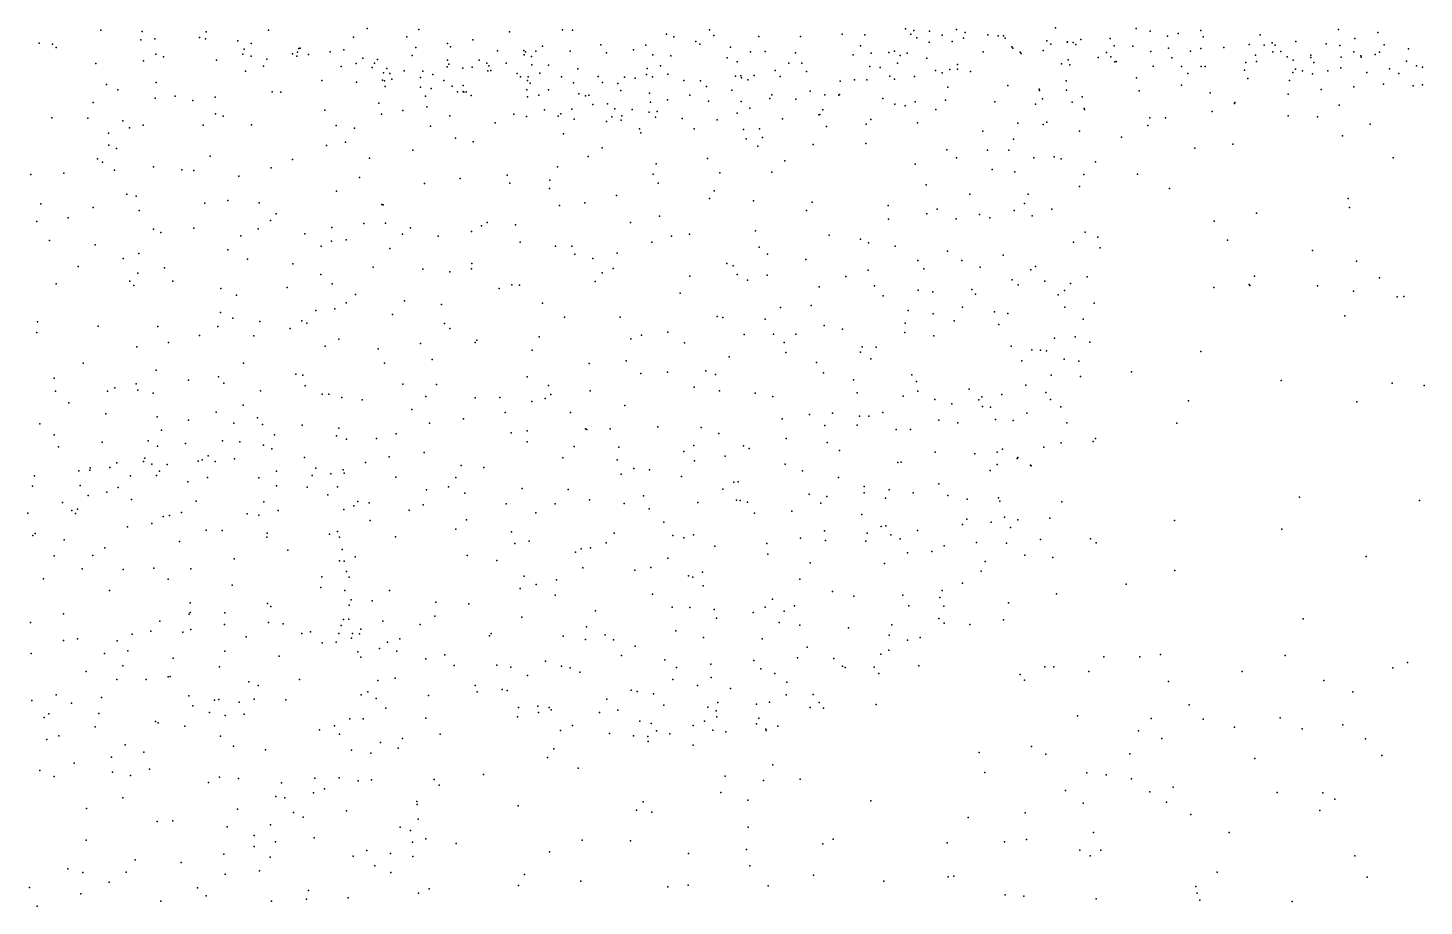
# Model space of a CAD drawing. Header units: metres. Extents: x -25 to 25, y -27.8 to 27.8.
# Drawn here: x 11.13 to 13.887, y -1.721 to 0.013 of the extents above; entities that cross this region are included whole.
import ezdxf

# ---------------------------------------------------------------- set-up
doc = ezdxf.new("R2010")
doc.units = ezdxf.units.M

msp = doc.modelspace()

# ---------------------------------------------------------------- linework, layer by layer
for p in [(11.2744, 0.0082, 6.1556), (11.3559, 0.0059, 7.8233), (11.4822, 0.0054, 7.637), (11.6053, 0.0085, 20.2251), (11.8003, 0.0116, 4.1122), (11.9022, 0.0096, 17.1418), (12.0811, 0.0049, 20.3173), (12.1859, 0.0088, 20.5569), (12.2058, 0.0084, 20.8436), (12.3913, 0.0003, 23.2691), (12.4765, 0.0089, 18.0823), (12.7382, 0.0003, -18.6584), (12.8634, 0.011, 21.2857), (12.8739, 0.0006, 6.6395), (12.8801, 0.0079, 4.1084), (12.9107, 0.0062, 9.1046), (12.9639, 0.0096, 22.475), (12.9814, 0.0041, 21.3949), (13.1593, 0.0129, 21.9711), (13.3189, 0.012, 17.3633), (13.3466, 0.0063, 14.8674), (13.4016, 0.0018, 11.5231), (13.4468, 0.0076, 5.4475), (13.7185, 0.0096, 9.5864), (13.7959, 0.0036, 9.7989), (11.1525, -0.017, 8.4464), (11.1786, -0.0194, 24.0671), (11.1861, -0.0257, 19.9917), (11.3533, -0.0105, 5.9939), (11.3809, -0.0084, 6.2827), (11.4693, -0.006, 20.1954), (11.4812, -0.0087, 6.4514), (11.5448, -0.0128, 8.4536), (11.5714, -0.018, 23.8086), (11.6678, -0.027, 7.5749), (11.7735, -0.0054, 20.2301), (11.8784, -0.0044, 16.9243), (11.8966, -0.026, 8.5156), (11.9589, -0.0181, -12.703), (11.965, -0.0244, -13.1461), (12.0089, -0.0104, 3.9664), (12.1465, -0.0232, 8.8563), (12.2614, -0.0204, 17.8548), (12.3507, -0.0214, 8.9966), (12.4056, -0.0047, 15.62), (12.4491, -0.0141, 21.0782), (12.4575, -0.0195, 23.1965), (12.4845, -0.0019, 6.3939), (12.5175, -0.0251, 3.9136), (12.5737, -0.0042, 6.642), (12.6559, -0.0039, 16.0404), (12.7743, -0.0227, 18.0622), (12.7833, -0.0009, 16.245), (12.8859, -0.0068, 5.4152), (12.9102, -0.015, 5.585), (12.9356, -0.0013, -0.9512), (12.9553, -0.0141, 4.2878), (12.9782, -0.0074, 4.7129), (13.0261, -0.001, 4.5135), (13.0461, -0.0027, 5.8275), (13.0567, -0.003, 16.9704), (13.0599, -0.0072, -17.7373), (13.0735, -0.0244, 11.8445), (13.0751, -0.0274, 22.2492), (13.1428, -0.0128, 17.1855), (13.1505, -0.0189, 21.6873), (13.1826, -0.0153, 8.6152), (13.1833, -0.0147, -1.9515), (13.1945, -0.016, 12.3849), (13.1998, -0.0198, 17.579), (13.2094, -0.0099, 11.6352), (13.2678, -0.008, 6.2376), (13.2753, -0.0222, 6.4513), (13.3124, -0.0232, 9.4159), (13.381, -0.0034, 10.4388), (13.3827, -0.0268, 6.0417), (13.4514, -0.0048, 2.2095), (13.4922, -0.0255, 10.2084), (13.5422, -0.0196, 5.8108), (13.5637, -0.001, 5.0915), (13.5714, -0.021, 5.2748), (13.5872, -0.0167, 2.3254), (13.5935, -0.0213, 5.5861), (13.6344, -0.014, 1.8817), (13.694, -0.0182, 14.7797), (13.7211, -0.0221, -9.4421), (13.7505, -0.0082, 11.275), (13.8089, -0.0202, 11.0322), (11.3582, -0.0522, 8.2365), (11.3826, -0.0388, 8.3922), (11.3977, -0.0439, -11.055), (11.5028, -0.0506, 20.262), (11.5545, -0.0392, 6.3171), (11.5572, -0.0288, 7.0168), (11.5714, -0.043, 5.873), (11.602, -0.0489, 8.2998), (11.6529, -0.038, 4.8466), (11.6613, -0.0431, 7.7678), (11.6627, -0.0352, 23.7508), (11.6649, -0.0279, 5.1974), (11.6841, -0.0397, 4.6421), (11.7271, -0.0342, -19.3252), (11.7542, -0.0304, 4.3899), (11.7914, -0.0468, 6.436), (11.8208, -0.0493, 7.603), (11.8889, -0.0418, 16.5933), (11.9588, -0.0509, 20.3666), (12.0217, -0.0507, 6.317), (12.0573, -0.0321, 20.4136), (12.1096, -0.0319, 20.564), (12.1103, -0.0403, 20.7476), (12.1132, -0.0342, -10.7084), (12.1244, -0.0437, 20.866), (12.1333, -0.0327, 17.6191), (12.2012, -0.0331, 6.4034), (12.2726, -0.0361, 3.9368), (12.3259, -0.0303, 15.7919), (12.3642, -0.0401, -10.8563), (12.4002, -0.0422, 6.6921), (12.5113, -0.0465, 23.136), (12.531, -0.0538, -2.0061), (12.5572, -0.0343, 6.2421), (12.5864, -0.0339, 8.992), (12.6464, -0.0364, 4.0046), (12.7601, -0.0403, 4.941), (12.7953, -0.037, 22.7368), (12.8305, -0.0359, 6.0186), (12.8414, -0.0329, 22.6662), (12.8526, -0.0416, -0.1105), (12.8664, -0.037, 5.7515), (12.9057, -0.0469, 8.8453), (13.0165, -0.0341, 7.891), (13.0895, -0.0353, 17.7109), (13.0918, -0.0375, 12.2197), (13.1353, -0.0315, 9.0805), (13.1844, -0.0498, 21.9097), (13.2436, -0.0452, 9.245), (13.2604, -0.0356, 15.4578), (13.2689, -0.0441, 15.0621), (13.2765, -0.054, 9.0082), (13.2793, -0.0536, 11.8649), (13.3478, -0.0338, 7.612), (13.3891, -0.0465, -3.846), (13.4265, -0.0333, 8.7947), (13.4466, -0.0278, 9.4968), (13.5547, -0.041, 6.0085), (13.5564, -0.0532, 7.5467), (13.5888, -0.0342, 12.2691), (13.6046, -0.0337, 10.7723), (13.6172, -0.044, 9.4034), (13.6291, -0.0511, 8.9162), (13.6638, -0.0411, 2.0401), (13.6641, -0.0453, -3.2028), (13.6699, -0.0551, 6.1346), (13.724, -0.0446, 5.4534), (13.7486, -0.034, 9.2955), (13.7629, -0.0425, 9.0576), (13.7632, -0.0447, 10.8646), (13.7911, -0.0395, 12.2344), (13.7995, -0.0351, 5.6347), (13.8528, -0.0527, 4.9342), (13.8569, -0.0284, 6.0533), (11.2642, -0.0573, 20.0823), (11.56, -0.0728, 20.339), (11.5952, -0.0628, 6.0307), (11.7491, -0.063, 6.2218), (11.7785, -0.0571, 6.6276), (11.8102, -0.0653, 8.2232), (11.8145, -0.057, 20.3229), (11.8323, -0.0755, 5.8575), (11.839, -0.067, 7.9141), (11.8452, -0.0773, 6.0319), (11.8731, -0.072, 8.0825), (11.9104, -0.0727, 7.4039), (11.9299, -0.0794, 6.7099), (11.9582, -0.0642, 16.2771), (11.9613, -0.0589, 4.2014), (11.989, -0.0669, 7.7158), (12.0078, -0.0644, 7.5229), (12.0367, -0.0567, 6.5437), (12.0383, -0.0718, 17.094), (12.0405, -0.0622, 6.1629), (12.0442, -0.0714, 20.618), (12.0746, -0.0567, 23.5302), (12.0961, -0.077, 17.2581), (12.1251, -0.0599, 8.6957), (12.1411, -0.0764, 7.6568), (12.1584, -0.0605, 23.4732), (12.2164, -0.0679, 6.1145), (12.3519, -0.0793, 7.5538), (12.3532, -0.0674, 21.0668), (12.3795, -0.062, 6.153), (12.394, -0.0784, 8.8402), (12.5277, -0.0826, 21.1171), (12.538, -0.0816, 17.9243), (12.5646, -0.0812, 5.03), (12.6061, -0.0712, 23.0085), (12.6327, -0.0564, 16.2286), (12.6585, -0.057, 5.1979), (12.6679, -0.0731, 6.8956), (12.7927, -0.0636, 4.2331), (12.8133, -0.0651, 6.8425), (12.8321, -0.0825, 7.655), (12.8478, -0.0564, 4.6342), (12.9224, -0.0712, 8.0408), (12.9355, -0.0756, 8.4702), (12.9509, -0.0695, 22.5042), (12.9661, -0.0592, 8.6348), (12.9661, -0.0687, 8.2295), (12.9917, -0.0732, 17.2294), (13.1713, -0.0579, 12.0806), (13.1876, -0.06, 21.7703), (13.3522, -0.0629, 6.592), (13.4082, -0.063, 12.1519), (13.421, -0.0768, 9.1222), (13.4475, -0.0631, 15.5469), (13.4552, -0.0633, 11.8402), (13.5331, -0.0706, 14.9211), (13.5356, -0.0552, 10.3882), (13.6281, -0.0753, 10.5674), (13.6338, -0.0683, 6.2932), (13.6476, -0.0721, 11.7156), (13.6671, -0.0779, 11.9646), (13.6971, -0.0717, 10.1748), (13.7233, -0.0658, 6.4834), (13.7747, -0.0751, 11.5427), (13.8189, -0.0682, 5.2257), (13.8375, -0.0774, 6.8146), (13.8726, -0.0617, 15.9188), (13.8845, -0.0647, 7.1505), (11.2854, -0.0989, -5.5721), (11.3078, -0.1096, 20.1918), (11.3833, -0.0949, 23.9408), (11.7106, -0.0909, 20.4316), (11.7793, -0.0939, 4.93), (11.8306, -0.09, 6.9407), (11.8345, -0.0914, -10.7924), (11.836, -0.1031, 5.1492), (11.8489, -0.0885, 4.5559), (11.9055, -0.085, 20.4625), (11.9058, -0.1044, 20.5554), (11.9267, -0.1067, 20.6383), (11.9517, -0.091, 5.6388), (11.9681, -0.1024, 4.4174), (11.9895, -0.1007, 20.6981), (12.1033, -0.0839, 7.3401), (12.1154, -0.1096, 8.2853), (12.1166, -0.0912, 5.9072), (12.118, -0.084, -11.864), (12.1223, -0.096, 4.2251), (12.1584, -0.1096, 7.1371), (12.1841, -0.0835, 20.9906), (12.2078, -0.0953, 6.8733), (12.2567, -0.0828, 7.3129), (12.2651, -0.0949, 16.17), (12.2954, -0.0966, 7.0664), (12.3086, -0.0846, 4.0904), (12.3293, -0.0863, 23.3303), (12.3637, -0.0834, 6.9091), (12.4253, -0.0909, 7.168), (12.4583, -0.0917, 16.2198), (12.4706, -0.103, 4.1783), (12.5201, -0.1099, 5.7542), (12.5394, -0.0857, 7.4877), (12.552, -0.0895, 7.2918), (12.6155, -0.0828, 5.5087), (12.7341, -0.0922, 7.5028), (12.7624, -0.0897, 21.2114), (12.7872, -0.0898, 16.741), (12.8418, -0.0882, -2.5436), (12.881, -0.083, 17.8415), (12.9472, -0.1044, 17.5601), (13.0656, -0.1007, 21.4684), (13.1271, -0.1083, -3.7076), (13.1805, -0.0917, 22.0427), (13.1814, -0.1098, -1.3963), (13.3193, -0.0857, -16.6922), (13.4087, -0.1, 15.1159), (13.5392, -0.0873, 6.582), (13.6218, -0.091, 15.5397), (13.6845, -0.1085, -3.7897), (13.7485, -0.1036, 7.2824), (13.8071, -0.0979, 15.4915), (13.8657, -0.1012, 10.1695), (13.8845, -0.0996, 11.9473), (11.259, -0.1342, 0.3597), (11.3817, -0.1258, 20.2926), (11.4208, -0.1219, -11.2826), (11.4562, -0.1306, 20.3699), (11.5002, -0.1241, -5.5911), (11.6128, -0.1131, 20.4617), (11.6294, -0.1143, -10.9443), (11.823, -0.1359, 20.6813), (11.9157, -0.1222, 20.7385), (11.9783, -0.1136, 7.1257), (11.99, -0.1126, 6.9357), (11.9913, -0.1137, 23.5889), (11.9958, -0.1134, -12.9294), (12.0056, -0.1203, 20.8992), (12.1168, -0.1233, 5.6562), (12.1393, -0.1197, 8.1124), (12.2185, -0.1175, 23.4327), (12.2313, -0.1215, 5.7849), (12.238, -0.1198, 17.3868), (12.275, -0.1369, 21.0633), (12.3009, -0.1109, -19.1216), (12.3575, -0.1159, 7.7624), (12.3598, -0.1336, 8.6547), (12.3933, -0.1291, 5.0451), (12.4371, -0.1196, 5.3645), (12.4742, -0.1319, 23.1769), (12.539, -0.1323, 23.1046), (12.5956, -0.1266, 8.6807), (12.5993, -0.119, 21.1527), (12.6465, -0.1281, -2.2807), (12.6751, -0.1123, 22.9103), (12.7039, -0.1195, -1.4639), (12.7315, -0.1202, 7.9191), (12.7328, -0.1189, 7.2212), (12.8185, -0.1268, 8.1932), (12.8421, -0.1375, 7.098), (12.8826, -0.133, 17.3945), (12.9425, -0.1298, -0.7456), (13.0398, -0.1332, 22.3671), (13.12, -0.1378, -17.3141), (13.128, -0.1105, 21.5504), (13.1338, -0.1271, 6.8948), (13.1927, -0.134, 21.6922), (13.2122, -0.1235, 21.8602), (13.3246, -0.1116, 6.761), (13.4649, -0.1155, 15.3571), (13.5134, -0.1361, -2.5478), (13.514, -0.1344, 7.3728), (13.6193, -0.1176, 6.7348), (11.1774, -0.1644, -12.3428), (11.2482, -0.1653, 20.1683), (11.5004, -0.1568, 23.8737), (11.5161, -0.1614, 20.4955), (11.7166, -0.1496, 20.6665), (11.8286, -0.1573, 20.8169), (11.8706, -0.1503, 23.6547), (11.9179, -0.1429, 20.8852), (11.9636, -0.1605, 4.9226), (12.0901, -0.1576, 5.2655), (12.1147, -0.1622, 21.0247), (12.1507, -0.1487, 5.4678), (12.1777, -0.1612, 16.4952), (12.1828, -0.1565, 17.0238), (12.2043, -0.1478, 4.3798), (12.2459, -0.1386, 7.9857), (12.2832, -0.1624, 0.6989), (12.2891, -0.1469, 5.542), (12.3034, -0.1605, 8.4178), (12.3233, -0.1481, 16.3219), (12.3571, -0.1536, 21.0842), (12.3696, -0.1632, 4.3922), (12.3728, -0.1524, 4.8044), (12.5306, -0.1556, 17.7084), (12.5556, -0.1456, 4.4449), (12.6924, -0.159, -18.8002), (12.6943, -0.1584, 16.9001), (12.7001, -0.1489, 21.1856), (12.8629, -0.141, 21.2481), (12.9235, -0.148, 7.2558), (13.2161, -0.1463, 21.774), (13.2167, -0.1485, 7.3728), (13.346, -0.1649, 6.9395), (13.3768, -0.1646, -2.1749), (13.4691, -0.1521, 6.8346), (13.6192, -0.161, 6.9371), (13.6767, -0.1628, -2.985), (13.7197, -0.1395, 7.1249), (11.3176, -0.1708, 24.0034), (11.3308, -0.1843, -13.6849), (11.3576, -0.1793, -6.1202), (11.4764, -0.1791, -5.891), (11.5718, -0.1784, 20.577), (11.7392, -0.1795, 0.6966), (11.775, -0.1853, -19.4664), (11.9251, -0.1814, 20.9694), (12.0532, -0.1747, 23.5406), (12.2093, -0.1673, 4.949), (12.2726, -0.1721, 4.5487), (12.3017, -0.1692, 8.2113), (12.3377, -0.1863, 17.2177), (12.4223, -0.1658, 16.4657), (12.4463, -0.1867, 8.3414), (12.4914, -0.1686, 7.9622), (12.5433, -0.1879, -18.9519), (12.575, -0.1866, 16.7674), (12.6206, -0.1664, 8.4789), (12.7073, -0.1819, 17.232), (12.7858, -0.1773, 0.0967), (12.795, -0.168, 17.582), (12.8871, -0.1746, 22.6008), (13.0164, -0.1913, 22.4337), (13.0853, -0.1752, -18.3149), (13.1352, -0.1776, -18.1065), (13.1427, -0.1735, 7.1848), (13.2072, -0.1908, 22.0434), (13.3421, -0.1797, 7.2202), (13.7813, -0.1774, -16.9085), (11.2891, -0.1952, -6.3762), (11.2901, -0.2188, -11.61), (11.7201, -0.2196, 20.7679), (11.7573, -0.2124, 23.6993), (11.9748, -0.2049, 23.5857), (12.0095, -0.2118, 21.037), (12.1878, -0.196, 23.4415), (12.3405, -0.1943, 16.6321), (12.5488, -0.2064, 17.2164), (12.572, -0.2204, 23.0384), (12.5809, -0.2037, 17.404), (12.6812, -0.2173, 22.8817), (12.7847, -0.2151, 21.2139), (13.0765, -0.2071, 21.4417), (13.2899, -0.2028, -1.9215), (13.5095, -0.217, -16.7019), (13.7267, -0.2, -1.0721), (11.2673, -0.2455, -19.4854), (11.3049, -0.2255, -12.1459), (11.49, -0.2401, -12.3595), (11.6524, -0.2472, 23.745), (11.805, -0.2441, 20.96), (11.8906, -0.2283, 23.6262), (12.2368, -0.2412, 23.3827), (12.264, -0.2242, 21.0874), (12.4724, -0.2448, 23.1443), (12.9448, -0.2281, 21.3056), (12.9638, -0.2435, 22.5025), (13.0254, -0.2282, 21.3737), (13.0673, -0.2286, 22.3411), (13.1165, -0.2438, 22.265), (13.1569, -0.2419, -16.8506), (13.1708, -0.2454, 22.1465), (13.4345, -0.2244, -1.226), (13.8266, -0.2435, -3.1108), (11.2011, -0.2738, 20.1293), (11.2772, -0.2525, 24.0289), (11.3015, -0.2679, 20.2408), (11.3781, -0.2615, 20.3483), (11.4342, -0.2675, 20.4229), (11.4578, -0.2685, 23.8926), (11.6105, -0.2631, 20.6742), (12.1764, -0.2614, 21.1093), (12.3709, -0.2553, 23.2472), (12.4964, -0.2736, 0.5547), (12.5992, -0.2719, 21.1683), (12.6249, -0.2496, 22.9469), (12.8825, -0.2561, 21.2537), (13.0342, -0.2668, -16.4543), (13.079, -0.2715, -17.5053), (13.2389, -0.2518, 21.8079), (11.1361, -0.2765, 24.119), (11.5469, -0.2796, 20.5637), (11.7851, -0.2822, -13.6046), (11.9137, -0.2944, 21.064), (11.9839, -0.2844, 23.5466), (12.0768, -0.2778, -12.2387), (12.0817, -0.294, 21.1278), (12.1611, -0.2878, 23.423), (12.365, -0.276, 21.1165), (12.375, -0.2937, -11.0315), (12.9039, -0.2971, -1.1149), (13.2072, -0.3, 21.6466), (13.2157, -0.2768, 22.0496), (13.3213, -0.2761, -1.4478), (11.3254, -0.3157, -13.9988), (11.3439, -0.3191, 23.9668), (11.5249, -0.3281, -19.5634), (11.7394, -0.3094, 20.9047), (12.1605, -0.304, -11.5411), (12.2929, -0.318, 21.1346), (12.476, -0.3239, 21.1538), (12.4853, -0.3086, -10.6698), (12.563, -0.3288, -2.0542), (12.9903, -0.3154, -2.8402), (13.1056, -0.3154, -16.6492), (13.3849, -0.3041, -16.5382), (13.7375, -0.3243, -2.8153), (11.1558, -0.3343, 0.1913), (11.2588, -0.3418, -12.9508), (11.3498, -0.3479, -5.5526), (11.4793, -0.3335, -11.5701), (11.5866, -0.3323, -12.1289), (11.6204, -0.354, -12.8273), (11.829, -0.3357, 21.0599), (11.8319, -0.3363, -10.9024), (12.1798, -0.3379, 21.149), (12.2298, -0.3326, 23.35), (12.6679, -0.3475, 22.8581), (12.6789, -0.3313, 21.1815), (12.829, -0.3376, -0.1351), (12.9054, -0.3544, -0.5425), (12.9256, -0.3453, -0.7655), (13.0095, -0.3553, -16.1263), (13.0777, -0.3474, 22.35), (13.0983, -0.3336, -3.3749), (13.1138, -0.358, 21.4705), (13.1525, -0.3451, -17.8914), (13.5568, -0.3531, -4.0557), (13.7403, -0.3417, -16.7739), (11.1477, -0.3696, 20.095), (11.2096, -0.3623, 24.068), (11.3782, -0.3846, 20.3394), (11.4577, -0.3826, 23.8607), (11.5848, -0.3837, 20.7033), (11.6096, -0.3674, 23.7377), (11.7302, -0.3811, 0.6387), (11.7937, -0.3735, -19.6049), (11.8365, -0.3729, 23.6116), (11.8857, -0.3819, -12.6437), (12.0259, -0.3782, 23.488), (12.0373, -0.3713, -13.4487), (12.0933, -0.376, 21.168), (12.3203, -0.3711, 23.2453), (12.3778, -0.3589, 21.1518), (12.8299, -0.365, -16.2401), (12.9633, -0.3644, 22.5128), (13.0298, -0.3619, 22.4323), (13.473, -0.369, -1.9624), (11.1728, -0.4072, -14.1548), (11.3927, -0.3909, 23.9135), (11.5507, -0.3976, -14.1329), (11.6774, -0.3938, 23.6871), (11.7296, -0.4081, 20.9911), (11.7587, -0.4059, -13.8553), (11.8701, -0.3945, -12.2077), (11.9402, -0.3986, 23.5246), (12.0061, -0.3889, 21.1733), (12.1025, -0.41, -11.7574), (12.3624, -0.4103, 23.175), (12.4013, -0.3983, -19.3045), (12.4365, -0.3943, 23.1148), (12.5674, -0.388, 22.965), (12.7129, -0.3965, 0.1955), (12.7748, -0.4044, 22.7178), (12.7904, -0.4113, -18.8077), (13.1952, -0.41, 22.1431), (13.218, -0.3902, 21.663), (13.2432, -0.4002, 21.9487), (13.4991, -0.4064, -1.4783), (11.2627, -0.4152, 20.1904), (11.3495, -0.4323, -14.3134), (11.5252, -0.4256, -11.8194), (11.7094, -0.4184, -11.3306), (11.8448, -0.423, 21.1301), (12.1718, -0.4178, 23.3419), (12.2042, -0.4183, 21.1745), (12.2103, -0.4342, -11.329), (12.2936, -0.4319, -13.1505), (12.5742, -0.4203, -19.0717), (12.5908, -0.4342, -10.4983), (12.8428, -0.4179, 21.2388), (12.9463, -0.4278, 21.3094), (13.0562, -0.4362, 22.3901), (13.2481, -0.4215, 21.8319), (13.667, -0.4266, -1.3432), (11.2296, -0.4585, 24.0238), (11.318, -0.4424, 23.9584), (11.3997, -0.4607, 20.3056), (11.5641, -0.4438, 23.7278), (11.6531, -0.4528, 20.7886), (11.8122, -0.4598, -12.8631), (11.9104, -0.4638, 21.1734), (12.006, -0.4626, -10.6553), (12.0069, -0.4526, 23.4387), (12.2458, -0.4425, -10.4973), (12.2857, -0.4619, 21.1784), (12.5107, -0.4525, 22.9944), (12.5228, -0.4572, 0.4149), (12.6664, -0.4442, 21.1893), (12.7897, -0.4657, -1.1971), (12.8876, -0.4466, 22.5926), (12.8997, -0.4627, -16.512), (12.9749, -0.4466, 22.4953), (13.0109, -0.4597, 21.3665), (13.1108, -0.4648, -3.5967), (13.12, -0.4581, -4.8418), (13.7543, -0.4477, -4.1618), (11.1863, -0.4926, -5.6458), (11.3315, -0.4874, -6.2297), (11.3393, -0.4957, -13.123), (11.3473, -0.4715, 20.2366), (11.4167, -0.4875, 23.8435), (11.709, -0.4742, 20.9233), (11.7311, -0.4928, 21.0029), (11.9635, -0.469, -12.0091), (12.0862, -0.4946, 23.3422), (12.1012, -0.4951, 21.1963), (12.2505, -0.4876, -13.4122), (12.2642, -0.4709, 23.2216), (12.4372, -0.4776, 23.0535), (12.5306, -0.4738, 21.1819), (12.5514, -0.4854, -1.7667), (12.5902, -0.4754, 22.8823), (12.7456, -0.4778, 21.2205), (13.0739, -0.4849, 21.4384), (13.0858, -0.4947, -4.4517), (13.1383, -0.4872, 22.2683), (13.1895, -0.4916, -16.2595), (13.2222, -0.4786, 21.7282), (13.5419, -0.4939, -4.5899), (13.5433, -0.4961, -16.5847), (13.5525, -0.4773, -4.3409), (13.6771, -0.4962, -2.1832), (13.7994, -0.4807, -5.3284), (11.5115, -0.5017, -5.5294), (11.5423, -0.5147, -14.6008), (11.6419, -0.4995, 23.6261), (11.7773, -0.5139, 21.1193), (12.0609, -0.5016, 0.6238), (12.4182, -0.5111, 21.1816), (12.693, -0.4982, 22.7769), (12.8021, -0.4965, -4.7561), (12.8195, -0.5159, 22.6522), (12.8883, -0.5049, 21.277), (12.9173, -0.508, -15.9937), (12.9944, -0.5039, -16.8067), (13.0014, -0.5131, -17.4905), (13.1651, -0.5145, -18.069), (13.1772, -0.5055, 21.5803), (13.4723, -0.4996, -4.8766), (13.7479, -0.5072, -5.5413), (13.8344, -0.5179, -1.461), (13.8477, -0.5174, -4.4165), (11.5107, -0.549, 23.7132), (11.699, -0.5454, 20.8707), (11.7363, -0.5421, -5.605), (11.7584, -0.5298, 23.5393), (11.8742, -0.5264, -14.1468), (11.9471, -0.533, 23.4103), (12.1462, -0.5309, -12.9023), (12.6164, -0.5395, -4.9875), (12.677, -0.5353, 21.2055), (12.8684, -0.5455, -2.5857), (12.9762, -0.5383, -17.1773), (13.0392, -0.548, 22.4149), (13.0655, -0.5508, -3.3631), (13.1777, -0.5389, 22.1851), (13.2359, -0.5309, 21.9592), (11.149, -0.5678, 24.0492), (11.2687, -0.5761, 23.9451), (11.3869, -0.5766, 20.2027), (11.5052, -0.5766, 20.3721), (11.535, -0.5604, 20.4494), (11.588, -0.5669, 20.5713), (11.6713, -0.5657, -11.7123), (11.6813, -0.57, 20.7923), (11.8502, -0.5531, 21.1881), (11.9526, -0.5709, -13.9556), (12.19, -0.5584, 23.2123), (12.2998, -0.5585, 23.1155), (12.4912, -0.5568, 22.9455), (12.5023, -0.5591, 21.1925), (12.5864, -0.5625, 21.1979), (12.7024, -0.5746, -15.9217), (12.863, -0.5701, -0.6904), (12.918, -0.5516, 22.5516), (12.9592, -0.5655, -4.9882), (13.0478, -0.5728, -3.1295), (13.214, -0.5626, 22.0759), (13.731, -0.5554, -1.7393), (11.1476, -0.5888, 19.9686), (11.4693, -0.5945, 20.2901), (11.5764, -0.5955, 23.6061), (11.6481, -0.5807, 20.6968), (11.7441, -0.6021, -14.7606), (11.9634, -0.5809, 21.2243), (12.0169, -0.6037, -19.6784), (12.1396, -0.5973, 21.2238), (12.3208, -0.6013, -10.282), (12.3418, -0.5942, -19.4786), (12.3941, -0.5878, 23.0124), (12.5445, -0.5923, -10.9323), (12.6025, -0.5919, 22.8267), (12.6466, -0.5919, 0.1287), (12.7388, -0.5823, -10.6663), (12.8621, -0.5885, 22.607), (12.919, -0.595, 21.3181), (13.1577, -0.5997, 21.5754), (13.1982, -0.5972, 21.6803), (11.3453, -0.6167, 23.8321), (11.4078, -0.6086, 23.776), (11.7175, -0.6158, 20.9214), (11.8221, -0.621, -13.0225), (11.9056, -0.6103, -10.8731), (12.0134, -0.6086, -14.4082), (12.1259, -0.6238, 23.1956), (12.4267, -0.6087, 21.1992), (12.6238, -0.6083, -16.221), (12.6271, -0.6281, -1.4019), (12.7747, -0.6273, -5.1346), (12.7776, -0.6171, 21.2554), (12.8057, -0.6175, -10.2084), (13.0723, -0.6156, 22.3521), (13.113, -0.6226, -18.2701), (13.1297, -0.6235, -16.0896), (13.1416, -0.6245, -4.0104), (13.2276, -0.6077, 21.9995), (13.4463, -0.6264, -16.4471), (11.239, -0.6495, 23.9141), (11.5557, -0.6493, 20.428), (11.8344, -0.6491, 23.3628), (11.9284, -0.6422, 23.308), (12.2388, -0.6497, 21.2273), (12.312, -0.6449, 23.0276), (12.5153, -0.6364, 22.8629), (12.6874, -0.6481, 22.7305), (12.7948, -0.6407, 22.6466), (13.0928, -0.6447, -17.8446), (13.1768, -0.6413, 22.1482), (13.2059, -0.6451, 21.7575), (11.1823, -0.6787, -14.5593), (11.3837, -0.6631, 20.1445), (11.4474, -0.6827, 20.2106), (11.5068, -0.6762, 23.5853), (11.5174, -0.6885, 20.312), (11.659, -0.6707, 23.4555), (11.6733, -0.6731, -5.833), (12.1164, -0.6765, 23.1283), (12.3405, -0.6697, -5.0575), (12.3936, -0.6669, 22.9401), (12.4689, -0.6646, -13.1166), (12.4882, -0.6713, 21.2211), (12.7016, -0.668, 21.2469), (12.7607, -0.6821, -16.6197), (12.8759, -0.6719, 21.3237), (12.8848, -0.6852, 22.5628), (13.1513, -0.673, 21.6285), (13.209, -0.6752, 21.8873), (13.3098, -0.666, -16.2802), (13.6055, -0.6835, -4.7147), (13.8243, -0.6885, -16.604), (11.1845, -0.7042, 19.9474), (11.2874, -0.7046, -6.4408), (11.3021, -0.6976, -19.5914), (11.3438, -0.6898, 23.7607), (11.3475, -0.7022, -13.271), (11.3775, -0.7084, 23.6837), (11.5894, -0.7035, -13.2025), (11.6778, -0.6938, 20.6837), (11.7114, -0.7107, 20.8062), (11.7244, -0.7102, 23.3489), (11.8704, -0.6909, 23.2577), (11.9163, -0.7148, 21.2679), (11.9372, -0.6911, 23.1984), (12.158, -0.693, 0.4696), (12.1632, -0.711, 23.0479), (12.2407, -0.7035, 23.005), (12.446, -0.6963, 22.8717), (12.496, -0.7036, -19.2941), (12.5664, -0.7083, 22.7799), (12.6012, -0.7151, -2.2594), (12.7677, -0.708, -0.9788), (12.8589, -0.7141, -5.4056), (12.8877, -0.7047, -17.2921), (12.9892, -0.7007, -18.4963), (13.0143, -0.7156, 22.408), (13.0535, -0.7109, -3.6552), (13.1013, -0.6927, 22.2786), (13.1403, -0.7068, 22.2), (13.8875, -0.6934, -4.6462), (11.2113, -0.7275, 23.8684), (11.5552, -0.7324, 23.4157), (11.7502, -0.7171, 21.0238), (11.7901, -0.7214, 23.2845), (11.8885, -0.7408, 23.1408), (12.0138, -0.7177, 21.291), (12.0619, -0.717, -14.7564), (12.1257, -0.7248, 21.2672), (12.1516, -0.719, -11.4247), (12.3089, -0.7329, 21.2454), (12.9216, -0.7209, 21.3873), (12.955, -0.7294, 22.4814), (13.0082, -0.7217, -5.5855), (13.0155, -0.7348, -10.3442), (13.0311, -0.7359, 21.5101), (13.1495, -0.7211, -5.8545), (13.1698, -0.7357, 21.7333), (13.422, -0.7239, -5.7797), (13.7549, -0.7256, -5.8734), (11.1537, -0.769, -5.7882), (11.284, -0.7495, 20.0045), (11.3853, -0.7551, 20.0949), (11.4471, -0.7619, 20.1684), (11.502, -0.7461, -6.1864), (11.5369, -0.768, -14.9207), (11.5834, -0.7574, 23.333), (11.5936, -0.77, 20.4227), (11.6721, -0.7718, 20.5946), (11.9233, -0.7677, 0.4644), (11.9904, -0.7594, 23.0808), (12.0728, -0.7467, 23.0595), (12.2016, -0.7467, -14.4225), (12.6196, -0.7593, 22.7267), (12.6736, -0.7505, -0.1139), (12.7038, -0.772, -9.9914), (12.7194, -0.7479, -13.4473), (12.7676, -0.7718, -0.5927), (12.7723, -0.754, -4.6395), (12.7911, -0.7537, -10.8165), (12.8184, -0.7464, 21.3302), (12.9294, -0.7618, -10.6207), (12.9668, -0.7668, -10.1294), (13.0409, -0.7604, -4.3059), (13.0762, -0.7625, -18.0185), (13.1027, -0.7481, 21.603), (13.1818, -0.7673, 21.8125), (13.3994, -0.7674, -4.8552), (11.1822, -0.7908, 0.1821), (11.3938, -0.7812, 23.5255), (11.6171, -0.7907, 23.1767), (11.7399, -0.7927, 20.9745), (11.7444, -0.7776, 23.1668), (11.7596, -0.7992, 23.0651), (11.8189, -0.7981, -5.4573), (11.8575, -0.7887, 23.0477), (12.0847, -0.787, -5.3084), (12.1164, -0.7825, 22.9719), (12.2312, -0.779, 22.9057), (12.2338, -0.7805, -14.1981), (12.2804, -0.7789, -13.0862), (12.3742, -0.775, 22.8449), (12.4599, -0.7763, -5.6352), (12.4948, -0.788, -1.7582), (12.6279, -0.798, 21.2721), (12.8452, -0.7801, 22.5726), (12.8733, -0.7801, -15.7218), (13.2389, -0.7982, -4.9907), (11.1906, -0.8147, 19.9071), (11.2766, -0.8052, 23.7001), (11.3679, -0.8027, -5.6), (11.3863, -0.8131, 23.4366), (11.4414, -0.808, 23.3592), (11.5142, -0.8026, 23.2552), (11.549, -0.8045, 20.295), (11.5955, -0.8112, 0.378), (11.6118, -0.8182, 23.0514), (11.9129, -0.8253, 21.3219), (12.1162, -0.8046, 21.3029), (12.209, -0.8135, -19.5869), (12.2973, -0.8152, -11.1942), (12.4259, -0.8237, 22.7942), (12.4453, -0.812, 21.2575), (12.5436, -0.8124, 22.7424), (12.5547, -0.8175, -15.62), (12.7084, -0.8059, 22.6489), (12.7327, -0.8215, 21.3269), (12.9221, -0.8247, 22.4868), (13.0447, -0.8248, -3.9232), (13.0547, -0.8189, -3.265), (13.1367, -0.8151, 21.7477), (13.1706, -0.8066, 22.0382), (13.234, -0.8036, -16.0454), (11.3059, -0.8462, 19.9878), (11.3584, -0.8436, 22.6025), (11.361, -0.8369, 22.7369), (11.3748, -0.8485, 22.839), (11.4051, -0.8496, 23.2865), (11.4662, -0.8426, 23.1447), (11.4745, -0.8404, 22.9279), (11.4861, -0.8324, 23.0291), (11.4999, -0.8433, 22.7246), (11.5384, -0.8384, 22.8277), (11.6762, -0.8353, 22.9692), (11.7972, -0.8451, 21.3118), (11.8435, -0.8342, 22.9395), (11.986, -0.8516, -10.5541), (12.1869, -0.8362, -5.7383), (12.2937, -0.8403, 21.2903), (12.4468, -0.8423, -15.9794), (12.5074, -0.8326, -11.0822), (12.6256, -0.8488, -13.1668), (12.8485, -0.8453, -5.9088), (12.8545, -0.8444, 21.4048), (13, -0.8281, 22.379), (13.0441, -0.8491, -2.6024), (13.0841, -0.8375, 21.6662), (13.0849, -0.8354, 22.23), (13.1102, -0.8508, -2.9592), (13.1114, -0.8519, -15.8405), (11.1433, -0.8714, -6.3755), (11.2305, -0.8621, -14.8133), (11.2523, -0.8604, 22.6437), (11.2533, -0.8558, 23.6196), (11.2921, -0.8552, 23.5388), (11.3328, -0.8716, 22.935), (11.384, -0.8712, 22.4929), (11.3899, -0.8625, 23.0258), (11.4848, -0.8751, 22.5548), (11.5864, -0.8759, 22.6347), (11.6209, -0.8627, 22.7109), (11.6913, -0.871, -15.0746), (11.6987, -0.8564, 22.8229), (11.7285, -0.8679, 20.7774), (11.753, -0.86, 21.0813), (11.7546, -0.8667, 21.2277), (11.8569, -0.874, 22.8341), (11.9756, -0.8753, 22.8334), (12.0308, -0.8553, -15.0897), (12.3021, -0.8681, -14.6949), (12.3269, -0.8575, 22.8005), (12.3579, -0.8597, 0.2115), (12.4211, -0.8727, -9.9353), (12.6599, -0.8619, -16.8595), (12.7309, -0.8752, -17.1964), (13.0304, -0.8613, 21.5902), (11.139, -0.8922, 19.8563), (11.2337, -0.8906, 22.5486), (11.2859, -0.9039, 23.0536), (11.3083, -0.8948, 23.22), (11.4459, -0.8833, 20.1187), (11.621, -0.8915, 20.4186), (11.682, -0.8942, 20.54), (11.7228, -0.9093, 20.6986), (11.7414, -0.8935, 20.8897), (11.9171, -0.8996, 22.7721), (11.9605, -0.8935, 21.3783), (11.9933, -0.9056, -5.9042), (12.106, -0.897, 22.8112), (12.1971, -0.8987, 21.3403), (12.5028, -0.8978, -14.0623), (12.5244, -0.8843, -2.0786), (12.533, -0.8833, -1.4278), (12.6728, -0.9079, 21.3539), (12.7814, -0.893, 21.3973), (12.7819, -0.9052, -18.6789), (12.8311, -0.8991, -15.5484), (12.8782, -0.905, -4.4108), (12.929, -0.8876, 21.5065), (11.1985, -0.9245, 22.9688), (11.2281, -0.9373, 22.4138), (11.2492, -0.9104, 23.4764), (11.335, -0.9186, 22.3946), (11.4624, -0.9217, 22.4154), (11.596, -0.9228, 22.4928), (11.7736, -0.931, 22.6618), (11.7817, -0.9226, -6.1083), (11.804, -0.9252, -13.198), (11.9106, -0.929, -19.6748), (12.0749, -0.9271, -10.2506), (12.1716, -0.927, 22.763), (12.2392, -0.9192, -15.2373), (12.308, -0.9265, 21.3414), (12.3458, -0.9114, -15.6381), (12.3573, -0.9371, 22.7248), (12.4531, -0.9244, -14.5151), (12.5299, -0.9199, 22.6691), (12.5368, -0.9202, -14.2716), (12.5511, -0.9234, -4.6939), (12.6961, -0.9258, 22.5964), (12.7077, -0.9123, -10.9756), (12.8238, -0.916, 22.5124), (12.9472, -0.9105, -17.8941), (12.9854, -0.9175, 22.3231), (13.0467, -0.9153, 21.6873), (13.0499, -0.9216, -5.9612), (13.1722, -0.9233, -2.7658), (13.6417, -0.914, -5.8905), (13.8783, -0.9203, -16.4209), (11.1302, -0.9457, 22.4583), (11.2168, -0.94, 23.1384), (11.2244, -0.946, 23.3267), (11.3972, -0.952, 22.3336), (11.4098, -0.95, -13.3284), (11.4334, -0.9442, -6.437), (11.5631, -0.947, 20.2875), (11.5862, -0.9497, 22.4108), (11.6241, -0.9403, -19.6333), (11.7539, -0.9381, 21.0094), (11.8064, -0.9598, 21.4166), (11.883, -0.9397, 22.6944), (11.9966, -0.9584, 22.7068), (12.1334, -0.945, 21.383), (12.3858, -0.9634, -16.459), (12.565, -0.9452, -5.9667), (12.6386, -0.9412, -1.1091), (12.7773, -0.9483, -14.1245), (12.9848, -0.9575, -3.4781), (13.0325, -0.9631, 22.2254), (13.059, -0.9535, 21.7664), (13.0855, -0.9584, -10.6568), (13.1482, -0.9555, -10.4423), (13.3944, -0.9602, -16.0752), (11.14, -0.9897, 23.2491), (11.1448, -0.9859, 23.4287), (11.3271, -0.9724, 0.283), (11.3748, -0.9656, 20.0153), (11.4823, -0.9787, 22.3125), (11.5141, -0.9798, 20.197), (11.6027, -0.9846, -5.5478), (11.7258, -0.9868, 20.6607), (11.7418, -0.9815, 20.7446), (11.8559, -0.9922, 22.573), (11.9751, -0.9769, 21.4251), (12.085, -0.9821, -11.0105), (12.2878, -0.9852, 22.6832), (12.4041, -0.9897, -4.8519), (12.4446, -0.9885, 21.3678), (12.7037, -0.9802, -15.347), (12.7879, -0.9849, -13.345), (12.8151, -0.972, 21.4763), (12.8244, -0.9703, -13.7484), (12.8342, -0.9885, -10.058), (12.8872, -0.9794, 22.4222), (12.9758, -0.9677, 21.63), (13.0707, -0.9738, 21.8838), (13.6066, -0.9769, -16.2549), (11.202, -0.998, -19.4688), (11.2819, -1.0142, 22.2636), (11.4296, -1.0017, 22.245), (11.6022, -0.9929, 20.3508), (11.6434, -1.0184, 22.3119), (11.7458, -0.9931, 21.2023), (11.7506, -1.0171, 22.439), (12.092, -1.0053, 21.4248), (12.1203, -1.0009, 22.6619), (12.223, -1.0158, -13.155), (12.2415, -1.014, -11.1539), (12.2723, -1.0043, -5.0839), (12.4253, -0.994, 22.6617), (12.487, -1.0106, -14.948), (12.5895, -1.0054, 21.3979), (12.656, -0.9946, -17.3777), (12.7056, -0.9996, 22.5568), (12.7849, -1.0006, -2.1863), (12.8527, -0.9961, -18.3966), (12.9398, -1.0101, 22.3312), (13.0033, -1.0032, 21.7241), (13.0629, -1.005, 22.011), (13.1297, -0.9974, -5.0677), (13.229, -0.996, -4.8705), (13.2399, -1.0041, -2.5634), (11.1823, -1.0298, 22.3054), (11.2582, -1.0291, -5.691), (11.5372, -1.0357, 22.1911), (11.7455, -1.0398, -6.3317), (11.7546, -1.0405, 21.027), (11.7768, -1.0314, 0.3511), (11.9975, -1.0293, 22.5992), (12.0563, -1.0392, -19.5543), (12.2117, -1.0227, 0.2242), (12.394, -1.0344, -16.2494), (12.5914, -1.0266, -0.2604), (12.675, -1.0436, 21.45), (12.8218, -1.0449, 21.5399), (12.8672, -1.0238, -18.1211), (12.9154, -1.0212, -3.7289), (13.0208, -1.041, 21.8365), (13.0988, -1.0284, -2.3602), (13.1546, -1.0332, -5.4801), (13.7732, -1.0311, -4.4861), (11.1612, -1.0753, 19.8523), (11.2375, -1.0553, -6.4764), (11.3186, -1.0566, 22.1821), (11.379, -1.054, 20.0116), (11.452, -1.0556, 20.0905), (11.7108, -1.071, 22.296), (11.7594, -1.0609, 21.4711), (11.7647, -1.0715, 20.9226), (12.1101, -1.0698, 22.5851), (12.2259, -1.0532, 22.6222), (12.3286, -1.0581, -19.3231), (12.3606, -1.0526, -15.8456), (12.4345, -1.0689, -1.8073), (12.4434, -1.0719, -13.1841), (12.4623, -1.0619, 21.4266), (13.0125, -1.0597, 21.9457), (13.3951, -1.0585, -2.8583), (11.291, -1.0983, 19.953), (11.407, -1.0758, 22.1163), (11.5338, -1.0876, 20.2382), (11.7086, -1.0921, 20.5187), (11.756, -1.0984, 21.2762), (11.8442, -1.0983, 21.5772), (12.1024, -1.0939, -10.5437), (12.1337, -1.0864, -6.1698), (12.1744, -1.0773, -10.1421), (12.4637, -1.0889, -9.9892), (12.6547, -1.0759, -0.9093), (12.719, -1.1004, 22.468), (12.9357, -1.0979, 22.239), (12.9759, -1.0838, 22.1187), (13.2991, -1.0859, -3.132), (11.4508, -1.1225, -15.1821), (11.6032, -1.1235, 22.0289), (11.61, -1.1299, -6.471), (11.7648, -1.127, 21.0789), (11.7683, -1.1167, 20.8326), (11.81, -1.1185, 22.3261), (11.9355, -1.1213, 22.4473), (12.0012, -1.1242, 21.5565), (12.1715, -1.1071, 21.4967), (12.3638, -1.1051, 22.5708), (12.6008, -1.1151, 21.4979), (12.6444, -1.1283, -17.8679), (12.7614, -1.1095, -15.0517), (12.8578, -1.1072, 21.6473), (12.8697, -1.1286, -14.7864), (12.9312, -1.1121, 21.7743), (12.9391, -1.1292, 21.8694), (13.0666, -1.1222, -15.5062), (13.1614, -1.1049, -14.4424), (11.2002, -1.1443, 22.1752), (11.4488, -1.1452, 22.0047), (11.4505, -1.1413, 20.1095), (11.5194, -1.1425, 21.9505), (11.7536, -1.1554, 21.674), (11.7643, -1.155, 21.1815), (11.9335, -1.1488, 21.6145), (12.1055, -1.151, 22.4951), (12.2513, -1.1381, -16.8162), (12.4025, -1.131, -16.0552), (12.4371, -1.1317, -6.1229), (12.4855, -1.1354, -17.4444), (12.4901, -1.1526, 21.5145), (12.5626, -1.1418, -18.7766), (12.5863, -1.131, -11.0636), (12.6235, -1.1389, -2.0213), (12.9293, -1.1534, 22.0448), (13.0569, -1.1559, -10.5794), (13.6486, -1.154, -16.0631), (11.1353, -1.1616, 19.8555), (11.3359, -1.1847, 0.2952), (11.373, -1.1782, 21.9816), (11.3907, -1.1585, 20.041), (11.4363, -1.1805, 21.9155), (11.4518, -1.175, -5.6139), (11.5187, -1.1656, 21.8587), (11.6051, -1.1613, 21.847), (11.6345, -1.1641, 20.3956), (11.671, -1.1831, 21.7607), (11.6881, -1.1798, 21.9193), (11.7443, -1.1831, 21.2916), (11.7489, -1.1675, 22.106), (11.7713, -1.183, 20.7166), (11.7852, -1.1838, 21.8211), (11.7879, -1.1747, 20.947), (11.8311, -1.1585, 21.7163), (11.9049, -1.1653, 22.3393), (12.0449, -1.1828, 22.4286), (12.2335, -1.1697, -15.5369), (12.2703, -1.1855, -16.5389), (12.4097, -1.1777, 21.5329), (12.6141, -1.1611, 22.4733), (12.6545, -1.1669, -18.4493), (12.7509, -1.1722, 21.6434), (12.8366, -1.166, 22.2794), (12.9394, -1.1625, -13.897), (12.9902, -1.1653, -10.3338), (11.2007, -1.1966, 19.9061), (11.2279, -1.1936, 22.1013), (11.3065, -1.1974, 22.0312), (11.5609, -1.1898, 21.7445), (11.7116, -1.2017, 21.3799), (11.7391, -1.2003, 20.5895), (11.7692, -1.1926, 21.9462), (11.8246, -1.2124, 22.0387), (11.8401, -1.1999, 22.1465), (11.8649, -1.1936, 22.2394), (12.0418, -1.1875, 21.6217), (12.187, -1.1886, 22.4769), (12.2314, -1.1951, 21.5641), (12.2866, -1.1958, 0.0911), (12.3296, -1.2082, -17.3181), (12.4645, -1.1913, 22.4815), (12.5801, -1.1936, 21.5707), (12.6692, -1.2103, 21.6224), (12.831, -1.1864, 21.7507), (12.8672, -1.1962, 22.1505), (12.8924, -1.1912, 21.9593), (11.1363, -1.2226, -17.4658), (11.2817, -1.2226, -13.3316), (11.3274, -1.2175, 19.9988), (11.4173, -1.2321, 21.8493), (11.5191, -1.2182, 20.2185), (11.6263, -1.2277, 21.5069), (11.7815, -1.2196, 21.0892), (11.7878, -1.2299, 20.7845), (11.8587, -1.2177, 21.9128), (11.9159, -1.2328, 21.8233), (11.9537, -1.2251, 22.2628), (12.1521, -1.2375, -17.0199), (12.3024, -1.2262, 22.4481), (12.3881, -1.235, 22.44), (12.5637, -1.2361, 22.3964), (12.6498, -1.2312, 22.3712), (12.7219, -1.2324, -4.0186), (12.8147, -1.2237, -13.5417), (12.8306, -1.2157, -3.7673), (13.2551, -1.2293, -5.7047), (13.326, -1.229, -15.7403), (13.367, -1.2244, -2.2766), (13.6133, -1.2267, -2.4772), (13.8547, -1.2405, -0.2912), (11.2453, -1.2583, -17.2619), (11.3174, -1.2467, -19.278), (11.4109, -1.2679, -6.5531), (11.5086, -1.2491, 21.7056), (11.9717, -1.2466, -5.3756), (12.0562, -1.2457, 22.3088), (12.0841, -1.2498, -6.3652), (12.1167, -1.2663, 21.7244), (12.1843, -1.2476, 22.3821), (12.2013, -1.251, 21.6499), (12.2205, -1.2593, -10.3361), (12.4114, -1.2502, -17.8168), (12.4789, -1.2437, 22.4167), (12.5776, -1.2531, -0.5659), (12.6056, -1.262, 21.6796), (12.7388, -1.2476, 21.7602), (12.7439, -1.2505, 22.2516), (12.8016, -1.2496, -2.0044), (12.8109, -1.262, 22.0169), (12.8898, -1.2468, -10.7437), (13.0901, -1.2642, -14.1056), (13.1385, -1.2488, -4.9565), (13.156, -1.2488, -3.482), (13.2255, -1.2581, -14.605), (13.5284, -1.258, -0.3782), (13.8258, -1.2509, -1.1073), (11.3061, -1.274, 21.9685), (11.3634, -1.2737, -17.0415), (11.4072, -1.2684, 20.0856), (11.5666, -1.2783, -19.2926), (11.5851, -1.2859, 21.5714), (11.6667, -1.274, 20.4231), (11.8213, -1.2762, 20.9331), (11.8556, -1.2716, -6.4773), (12.0132, -1.2859, 22.1827), (12.0665, -1.2938, -19.2232), (12.0765, -1.2958, 22.2404), (12.3213, -1.295, -4.9555), (12.4037, -1.2742, -16.3366), (12.4525, -1.2857, 21.6656), (12.4795, -1.2702, -18.1364), (12.5175, -1.2917, -0.3131), (12.6293, -1.2792, -1.0313), (13.0982, -1.275, -5.3305), (13.3828, -1.278, -4.6519), (13.6893, -1.2762, -4.443), (11.1377, -1.3152, -19.0507), (11.1857, -1.3039, 19.9267), (11.2162, -1.3204, 22.0674), (11.2753, -1.3096, 19.9917), (11.4482, -1.306, 20.1641), (11.499, -1.3149, -17.2947), (11.507, -1.3134, 20.2378), (11.5472, -1.3185, 21.6391), (11.5772, -1.3128, 20.3042), (11.6393, -1.3143, 21.4876), (11.7883, -1.3045, -16.9536), (11.8018, -1.2985, 20.7376), (11.8179, -1.3112, 20.8201), (11.921, -1.3056, -17.1354), (12.0175, -1.2982, 21.8945), (12.2736, -1.3125, 22.3099), (12.3334, -1.2978, -10.134), (12.3656, -1.302, 21.6974), (12.4925, -1.3193, 22.2968), (12.5694, -1.3229, -1.2479), (12.5945, -1.3188, 21.7674), (12.6276, -1.3045, 22.2702), (12.681, -1.3036, 21.7906), (12.6926, -1.3196, -6.0529), (12.8052, -1.3235, -10.3533), (13.7468, -1.2985, -2.8835), (11.1621, -1.3491, -18.1995), (11.1713, -1.3417, -6.5939), (11.2702, -1.3414, 22.0059), (11.456, -1.3262, 21.7824), (11.4885, -1.3392, -17.5291), (11.5199, -1.3453, -16.9138), (11.5573, -1.3425, -13.3093), (11.837, -1.3303, 21.0028), (11.9158, -1.35, -17.4688), (12.0973, -1.3477, 22.0304), (12.0989, -1.3293, 21.9181), (12.1371, -1.3268, -17.5851), (12.1387, -1.3392, 0.1832), (12.1599, -1.3292, 21.7989), (12.1638, -1.3338, 22.2283), (12.2591, -1.3389, -18.0318), (12.2954, -1.3343, -18.8058), (12.3861, -1.3245, -4.728), (12.4727, -1.3285, -4.4771), (12.4892, -1.3359, -15.901), (12.4907, -1.3475, -1.7934), (12.5739, -1.3503, 22.1686), (12.6751, -1.3292, 22.1294), (12.7017, -1.3306, 21.9968), (13.2031, -1.3455, -15.5052), (13.3488, -1.3509, -0.2108), (13.4237, -1.324, -0.6448), (13.6036, -1.3499, 0.0318), (11.2629, -1.3676, -15.1954), (11.382, -1.3572, 21.862), (11.3875, -1.3597, 20.1117), (11.44, -1.3658, -17.9094), (11.7063, -1.3736, 20.4624), (11.7359, -1.3653, 21.3687), (11.7659, -1.3516, 20.6078), (11.7924, -1.3517, -19.1635), (12.182, -1.3745, 22.0102), (12.2055, -1.3645, 22.1435), (12.3384, -1.3562, -18.4964), (12.361, -1.3608, 21.7929), (12.3713, -1.3755, 22.1807), (12.4438, -1.3646, 22.2453), (12.4661, -1.3559, 21.7836), (12.4831, -1.3737, 22.1573), (12.5083, -1.3774, 21.9108), (12.5693, -1.3614, -4.1336), (12.5874, -1.3718, 22.0509), (12.588, -1.3749, -0.8171), (12.6111, -1.3663, 21.9696), (13.3235, -1.375, -3.4645), (13.4515, -1.352, -0.8595), (13.513, -1.3678, -2.1761), (13.6467, -1.3713, -3.1759), (13.727, -1.3632, -1.3029), (11.1676, -1.3923, 22.1093), (11.1915, -1.3854, -5.8755), (11.3222, -1.4031, 21.93), (11.5103, -1.3858, -5.6166), (11.5364, -1.4059, 20.2707), (11.7457, -1.3822, -5.5035), (11.8264, -1.3983, 21.1786), (11.8697, -1.3907, 20.9207), (11.9443, -1.3821, -17.7879), (12.2791, -1.3806, 21.9295), (12.3261, -1.3851, 22.1012), (12.3548, -1.3864, -10.5104), (12.3553, -1.3965, 22.0012), (12.3981, -1.3812, 21.8714), (12.4442, -1.4034, 22.0132), (13.3696, -1.3902, -1.0712), (13.772, -1.3913, -15.8886), (11.2953, -1.4273, -18.7831), (11.3592, -1.4177, 0.2699), (11.5996, -1.4128, 20.3365), (11.7694, -1.4134, 21.3065), (11.8072, -1.4193, 20.6593), (11.8617, -1.4093, 21.0544), (12.1565, -1.4277, -18.6031), (12.1689, -1.411, -16.6901), (13.009, -1.418, -1.1682), (13.1122, -1.4063, -15.0089), (13.1403, -1.4214, -1.9591), (13.3065, -1.421, -1.3122), (13.5533, -1.4299, -1.4101), (13.8038, -1.424, -2.3329), (11.1538, -1.4539, 19.959), (11.2217, -1.439, 22.0481), (11.2971, -1.4567, 20.0677), (11.3701, -1.451, 20.1163), (12.2167, -1.449, -5.0801), (12.6013, -1.4422, -10.5582), (13.0198, -1.4574, -5.9301), (13.2213, -1.4585, -14.2222), (11.1822, -1.4657, -16.8826), (11.3329, -1.4638, -13.3288), (11.4869, -1.4776, 20.229), (11.5085, -1.4669, -18.2975), (11.5458, -1.4695, 21.6414), (11.6313, -1.4777, -18.6797), (11.6971, -1.469, 20.4509), (11.7452, -1.468, 21.3882), (11.7824, -1.4741, 20.5827), (11.809, -1.472, 21.2561), (11.9326, -1.4717, -18.6656), (11.9427, -1.4824, -15.1355), (12.03, -1.4616, -18.4341), (12.5075, -1.465, -16.2206), (12.5826, -1.4735, -10.3399), (12.6556, -1.4706, -1.4051), (13.2596, -1.4624, -5.7989), (13.31, -1.4701, 0.0046), (13.3918, -1.4864, -4.681), (11.3176, -1.5073, 21.9516), (11.6197, -1.5052, 20.3601), (11.6373, -1.5076, 21.5336), (11.6942, -1.4979, 21.4612), (11.7161, -1.4899, -18.3613), (11.8983, -1.5151, 21.0078), (12.3455, -1.5157, -15.3972), (12.4988, -1.497, -0.5147), (12.5518, -1.5123, -1.644), (12.7946, -1.5134, -1.6502), (13.1796, -1.4933, -5.0071), (13.3461, -1.4961, -15.5404), (13.3789, -1.516, -1.6584), (13.5975, -1.4974, -3.3755), (13.6876, -1.4975, -4.4521), (13.7111, -1.5105, -1.6054), (11.2457, -1.529, 20.0637), (11.5438, -1.5298, -6.6953), (11.6546, -1.5368, -15.0882), (11.7593, -1.533, -16.8109), (11.8988, -1.5206, -13.2689), (12.0986, -1.5232, -6.4633), (12.3324, -1.5322, -16.5517), (12.3624, -1.5358, -6.2604), (13.0994, -1.5371, -0.4005), (13.2144, -1.5179, -14.8593), (13.4271, -1.5405, -14.4057), (13.6817, -1.5329, -2.0796), (11.3855, -1.5546, 21.8865), (11.4161, -1.5533, 20.1747), (11.5235, -1.5646, 21.7132), (11.6094, -1.5607, -13.3037), (11.6739, -1.5461, 20.4195), (11.8655, -1.5656, -6.6171), (11.9006, -1.55, 20.8653), (12.5527, -1.5656, -15.9307), (12.987, -1.5467, -0.7114), (11.2454, -1.5913, 22.068), (11.5767, -1.5819, 20.3217), (11.619, -1.5945, -5.5953), (11.6957, -1.5863, 21.4839), (11.8859, -1.5719, 20.765), (11.8899, -1.5954, -5.3634), (11.9158, -1.5883, 20.9703), (11.976, -1.5981, 0.18), (12.2249, -1.5912, -0.0229), (12.3203, -1.5927, -4.0065), (12.7001, -1.5982, -6.0735), (12.7202, -1.5894, -14.537), (12.9456, -1.5962, -13.7414), (13.059, -1.5942, -14.4917), (13.1025, -1.5902, -14.0801), (13.2345, -1.5759, -3.7599), (13.5025, -1.5759, -1.8388), (11.5169, -1.6187, 20.2704), (11.5769, -1.6039, 21.6434), (11.6086, -1.6247, 0.2381), (11.7726, -1.6226, 20.5401), (11.7992, -1.6119, 21.312), (11.8465, -1.6174, 20.6671), (11.8901, -1.6236, 21.1509), (12.1602, -1.6141, -15.0548), (12.4346, -1.6177, -14.7195), (12.5493, -1.6099, -14.3404), (13.2077, -1.611, -5.265), (13.2279, -1.6223, -15.0443), (13.249, -1.6108, -14.6574), (13.7505, -1.6223, -15.6763), (11.2087, -1.6479, 22.1264), (11.3422, -1.6304, -15.0765), (11.4327, -1.6356, -5.8301), (11.5874, -1.652, -14.8956), (11.8154, -1.6422, -14.7906), (12.5562, -1.6416, -0.7425), (13.479, -1.6541, -14.6283), (11.2385, -1.6554, 20.1056), (11.2907, -1.6744, -16.8767), (11.3243, -1.6544, 20.1409), (11.5197, -1.6584, 21.7528), (11.8466, -1.6548, 21.2427), (12.0989, -1.681, -14.4251), (12.1108, -1.6591, -5.0821), (12.2222, -1.6721, -13.197), (12.4341, -1.6803, -16.4234), (12.5918, -1.6812, -14.1343), (12.6817, -1.6605, -14.8623), (12.8206, -1.672, -14.0666), (12.9477, -1.6635, -5.9405), (12.9588, -1.6623, -0.5109), (13.775, -1.6646, -3.3946), (11.1333, -1.6849, 22.2196), (11.235, -1.6969, -6.042), (11.4653, -1.6851, 21.8365), (11.4822, -1.7013, 20.2569), (11.6803, -1.7077, 20.4371), (11.6841, -1.6904, 21.5126), (11.7628, -1.705, 21.3928), (11.9017, -1.6962, 21.0959), (11.9229, -1.6875, 20.9239), (12.3938, -1.6834, -0.5208), (13.0605, -1.699, -14.8929), (13.0973, -1.7015, 0.0063), (13.2398, -1.7072, -5.6307), (13.437, -1.683, -15.3846), (13.4391, -1.6956, -3.8958), (11.1485, -1.7214, -7.1815), (11.3925, -1.7117, 20.1878), (11.611, -1.7114, 20.367), (13.4444, -1.71, -4.7614), (13.6273, -1.7125, 0.425)]:
    msp.add_point(p)

doc.saveas('drawing.dxf')
